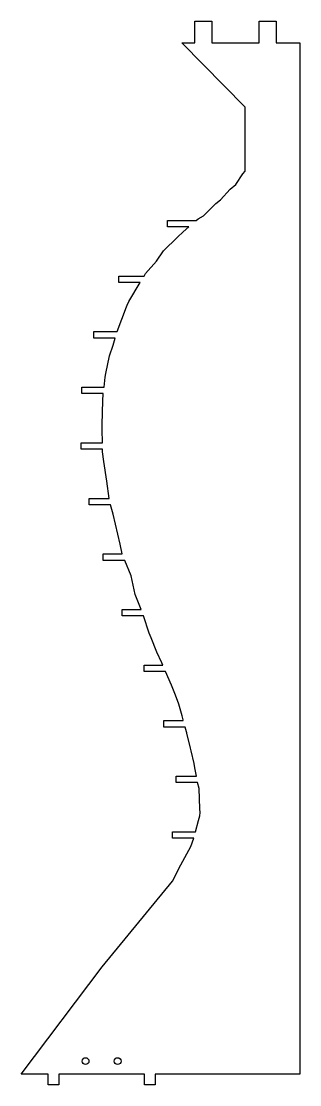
# Model space of a CAD drawing. Header units: metres. Extents: x -130 to 0, y -95 to 401.
import ezdxf

# ---------------------------------------------------------------- set-up
doc = ezdxf.new("R2010")
doc.units = ezdxf.units.M

msp = doc.modelspace()

# ---------------------------------------------------------------- linework, layer by layer
msp.add_lwpolyline([(-59.36, 0), (-55.57, 7.52), (-55.57, 7.52), (-50.85, 16.08), (-50.85, 16.08), (-49.45, 20), (-59.45, 20), (-59.45, 23), (-48.6, 23), (-47.29, 28.25), (-47.29, 28.25), (-46.66, 30.47), (-46.66, 30.47), (-46.43, 31.99), (-46.43, 31.99), (-46.58, 33.76), (-46.58, 33.76), (-47, 43.22), (-47, 43.22), (-47.67, 45.93), (-57.67, 45.93), (-57.67, 48.93), (-48.26, 48.93), (-48.99, 52.81), (-48.99, 52.81), (-49.36, 54.82), (-49.36, 54.82), (-50.67, 60.75), (-50.67, 60.75), (-50.98, 62.03), (-50.98, 62.03), (-52.67, 69.08), (-52.67, 69.08), (-52.71, 69.2), (-52.71, 69.2), (-52.89, 69.67), (-52.89, 69.67), (-53.51, 71.86), (-63.51, 71.86), (-63.51, 74.86), (-54.37, 74.86), (-54.47, 75.2), (-54.47, 75.2), (-54.96, 77.06), (-54.96, 77.06), (-56.39, 82.51), (-56.39, 82.51), (-57.97, 86.72), (-57.97, 86.72), (-59.79, 91.4), (-59.79, 91.4), (-62.66, 97.78), (-72.66, 97.78), (-72.66, 100.78), (-63.97, 100.78), (-64.42, 101.89), (-64.42, 101.89), (-66.73, 106.86), (-66.73, 106.86), (-69.42, 113.43), (-69.42, 113.43), (-70.3, 115.63), (-70.3, 115.63), (-72.91, 123.71), (-82.91, 123.71), (-82.91, 126.71), (-73.96, 126.71), (-76.83, 133.72), (-76.83, 133.72), (-78.68, 142.45), (-78.68, 142.45), (-81.7, 149.64), (-91.7, 149.64), (-91.7, 152.64), (-82.82, 152.64), (-83.78, 157.12), (-83.78, 157.12), (-87.12, 171.12), (-87.12, 171.12), (-88.31, 175.57), (-98.31, 175.57), (-98.31, 178.57), (-89.03, 178.57), (-90.12, 186.58), (-90.12, 186.58), (-91.43, 195.68), (-91.43, 195.68), (-92.05, 200.22), (-92.05, 200.22), (-92.08, 201.49), (-102.08, 201.49), (-102.08, 204.49), (-92.15, 204.49), (-92.3, 210.61), (-92.3, 210.61), (-92.24, 213.02), (-92.24, 213.02), (-91.87, 224.07), (-91.87, 224.07), (-91.87, 224.53), (-91.87, 224.53), (-91.81, 226.9), (-91.81, 226.9), (-91.75, 227.42), (-101.75, 227.42), (-101.75, 230.42), (-91.37, 230.42), (-90.79, 235.06), (-90.79, 235.06), (-90.46, 236.85), (-90.46, 236.85), (-88.88, 245.09), (-88.88, 245.09), (-87.13, 250.09), (-87.13, 250.09), (-86.13, 253.35), (-96.13, 253.35), (-96.13, 256.35), (-85.2, 256.35), (-80.87, 267.88), (-80.87, 267.88), (-80.52, 268.74), (-80.52, 268.74), (-79.72, 270.37), (-79.72, 270.37), (-74.45, 279.28), (-84.45, 279.28), (-84.45, 282.28), (-72.67, 282.28), (-71.96, 283.48), (-71.96, 283.48), (-66.87, 289.25), (-66.87, 289.25), (-63.66, 294.07), (-63.66, 294.07), (-57.01, 300.44), (-57.01, 300.44), (-54.44, 302.93), (-54.44, 302.93), (-51.78, 305.21), (-61.78, 305.21), (-61.78, 308.21), (-48.28, 308.21), (-47.46, 308.91), (-47.46, 308.91), (-44.86, 310.34), (-44.86, 310.34), (-39.18, 316.14), (-39.18, 316.14), (-37.06, 317.89), (-37.06, 317.89), (-32.48, 322.81), (-32.48, 322.81), (-29.88, 324.94), (-29.88, 324.94), (-26.56, 329.98), (-26.56, 329.98), (-25.45, 331.13), (-25.45, 331.13), (-25.45, 361.13), (-55, 391.13), (-49, 391.13), (-49, 401.13), (-41, 401.13), (-41, 391.13), (-19, 391.13), (-19, 401.13), (-11, 401.13), (-11, 391.13), (0, 391.13), (0, 331.13), (0, 0), (0, -90), (-67.5, -90), (-67.5, -95), (-72.5, -95), (-72.5, -90), (-112.5, -90), (-112.5, -95), (-117.5, -95), (-117.5, -90), (-130, -90), (-92.3, -40)], close=True)
for centre in [(-100, -84), (-85, -84)]:
    msp.add_circle(centre, 1.6)

doc.saveas('drawing.dxf')
